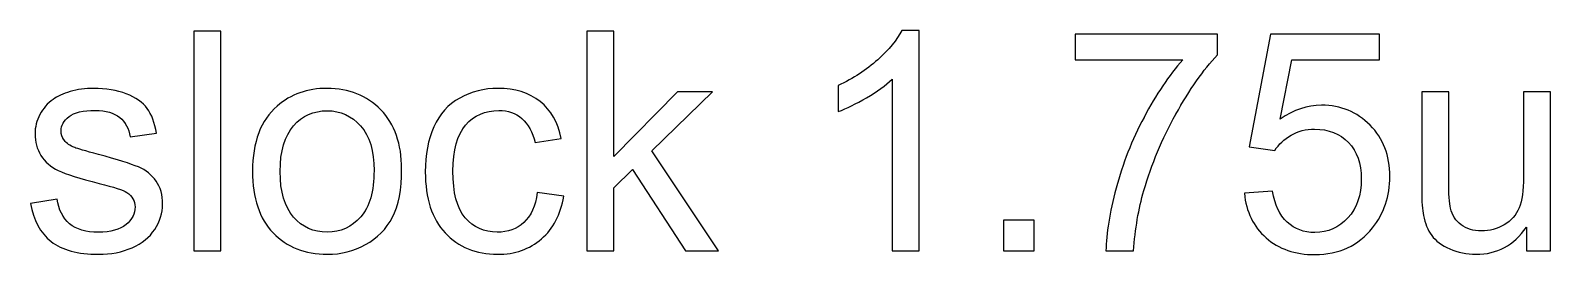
# Model space of a CAD drawing. Header units: millimetres. Extents: x -489 to 489, y -241 to 468.
# Drawn here: x -7.6 to 55.3, y 235.9 to 245.2 of the extents above; entities that cross this region are included whole.
import ezdxf

# ---------------------------------------------------------------- set-up
doc = ezdxf.new("R2010")
doc.units = ezdxf.units.MM
doc.header["$MEASUREMENT"] = 0
doc.layers.add('Layer 1', color=7, linetype='Continuous')

msp = doc.modelspace()

# ---------------------------------------------------------------- linework, layer by layer
at = {"layer": 'Layer 1', "color": 250}
for points, knots in [([(-0.8443, 236.0677), (-0.8443, 236.0677), (-0.8443, 245.1609), (-0.8443, 245.1609), (-0.8443, 245.1609), (-0.8443, 245.1609), (0.2733, 245.1609), (0.2733, 245.1609), (0.2733, 245.1609), (0.2733, 245.1609), (0.2733, 236.0677), (0.2733, 236.0677), (0.2733, 236.0677), (0.2733, 236.0677), (-0.8443, 236.0677), (-0.8443, 236.0677)], [0, 0, 0, 0, 0.2, 0.2, 0.2, 0.2, 0.4, 0.4, 0.4, 0.4, 0.6, 0.6, 0.6, 0.6, 1, 1, 1, 1]), ([(15.4201, 236.0677), (15.4201, 236.0677), (15.4201, 245.1609), (15.4201, 245.1609), (15.4201, 245.1609), (15.4201, 245.1609), (16.5377, 245.1609), (16.5377, 245.1609), (16.5377, 245.1609), (16.5377, 245.1609), (16.5377, 239.9814), (16.5377, 239.9814), (16.5377, 239.9814), (16.5377, 239.9814), (19.1793, 242.659), (19.1793, 242.659), (19.1793, 242.659), (19.1793, 242.659), (20.6229, 242.659), (20.6229, 242.659), (20.6229, 242.659), (20.6229, 242.659), (18.1083, 240.21), (18.1083, 240.21), (18.1083, 240.21), (18.1083, 240.21), (20.8769, 236.0677), (20.8769, 236.0677), (20.8769, 236.0677), (20.8769, 236.0677), (19.5011, 236.0677), (19.5011, 236.0677), (19.5011, 236.0677), (19.5011, 236.0677), (17.3124, 239.4353), (17.3124, 239.4353), (17.3124, 239.4353), (17.3124, 239.4353), (16.5377, 238.6818), (16.5377, 238.6818), (16.5377, 238.6818), (16.5377, 238.6818), (16.5377, 236.0677), (16.5377, 236.0677), (16.5377, 236.0677), (16.5377, 236.0677), (15.4201, 236.0677), (15.4201, 236.0677)], [0, 0, 0, 0, 0.0769231, 0.0769231, 0.0769231, 0.0769231, 0.1538462, 0.1538462, 0.1538462, 0.1538462, 0.2307692, 0.2307692, 0.2307692, 0.2307692, 0.3076923, 0.3076923, 0.3076923, 0.3076923, 0.3846154, 0.3846154, 0.3846154, 0.3846154, 0.4615385, 0.4615385, 0.4615385, 0.4615385, 0.5384615, 0.5384615, 0.5384615, 0.5384615, 0.6153846, 0.6153846, 0.6153846, 0.6153846, 0.6923077, 0.6923077, 0.6923077, 0.6923077, 0.7692308, 0.7692308, 0.7692308, 0.7692308, 0.8461538, 0.8461538, 0.8461538, 0.8461538, 1, 1, 1, 1]), ([(29.1806, 236.0677), (29.1806, 236.0677), (28.063, 236.0677), (28.063, 236.0677), (28.063, 236.0677), (28.063, 236.0677), (28.063, 243.1839), (28.063, 243.1839), (28.063, 243.1839), (27.7942, 242.9257), (27.4407, 242.6696), (27.0047, 242.4135), (27.0047, 242.4135), (26.5686, 242.1574), (26.1749, 241.9647), (25.8278, 241.8377), (25.8278, 241.8377), (25.8278, 241.8377), (25.8278, 242.9172), (25.8278, 242.9172), (25.8278, 242.9172), (26.4522, 243.2093), (26.9983, 243.5649), (27.4661, 243.984), (27.4661, 243.984), (27.9339, 244.401), (28.2662, 244.8053), (28.4609, 245.199), (28.4609, 245.199), (28.4609, 245.199), (29.1806, 245.199), (29.1806, 245.199), (29.1806, 245.199), (29.1806, 245.199), (29.1806, 236.0677), (29.1806, 236.0677)], [0, 0, 0, 0, 0.1, 0.1, 0.1, 0.1, 0.2, 0.2, 0.2, 0.2, 0.3, 0.3, 0.3, 0.3, 0.4, 0.4, 0.4, 0.4, 0.5, 0.5, 0.5, 0.5, 0.6, 0.6, 0.6, 0.6, 0.7, 0.7, 0.7, 0.7, 0.8, 0.8, 0.8, 0.8, 1, 1, 1, 1]), ([(35.6449, 243.9798), (35.6449, 243.9798), (35.6449, 245.0466), (35.6449, 245.0466), (35.6449, 245.0466), (35.6449, 245.0466), (41.525, 245.0466), (41.525, 245.0466), (41.525, 245.0466), (41.525, 245.0466), (41.525, 244.183), (41.525, 244.183), (41.525, 244.183), (40.9472, 243.5671), (40.3714, 242.7479), (39.8042, 241.7256), (39.8042, 241.7256), (39.2348, 240.7032), (38.7966, 239.6512), (38.4855, 238.5696), (38.4855, 238.5696), (38.2632, 237.8097), (38.1193, 236.9736), (38.0579, 236.0677), (38.0579, 236.0677), (38.0579, 236.0677), (36.9149, 236.0677), (36.9149, 236.0677), (36.9149, 236.0677), (36.9276, 236.7831), (37.0673, 237.6489), (37.3361, 238.6627), (37.3361, 238.6627), (37.6049, 239.6787), (37.9881, 240.6566), (38.4897, 241.5986), (38.4897, 241.5986), (38.9914, 242.5405), (39.5248, 243.3342), (40.0899, 243.9798), (40.0899, 243.9798), (40.0899, 243.9798), (35.6449, 243.9798), (35.6449, 243.9798)], [0, 0, 0, 0, 0.0833333, 0.0833333, 0.0833333, 0.0833333, 0.1666667, 0.1666667, 0.1666667, 0.1666667, 0.25, 0.25, 0.25, 0.25, 0.3333333, 0.3333333, 0.3333333, 0.3333333, 0.4166667, 0.4166667, 0.4166667, 0.4166667, 0.5, 0.5, 0.5, 0.5, 0.5833333, 0.5833333, 0.5833333, 0.5833333, 0.6666667, 0.6666667, 0.6666667, 0.6666667, 0.75, 0.75, 0.75, 0.75, 0.8333333, 0.8333333, 0.8333333, 0.8333333, 1, 1, 1, 1]), ([(42.6447, 238.4553), (42.6447, 238.4553), (43.8131, 238.5442), (43.8131, 238.5442), (43.8131, 238.5442), (43.8999, 237.9748), (44.101, 237.5473), (44.4142, 237.2594), (44.4142, 237.2594), (44.7275, 236.9736), (45.1106, 236.8297), (45.5615, 236.8297), (45.5615, 236.8297), (46.1055, 236.8297), (46.5605, 237.0329), (46.931, 237.4372), (46.931, 237.4372), (47.2993, 237.8436), (47.4834, 238.3812), (47.4834, 239.0501), (47.4834, 239.0501), (47.4834, 239.6872), (47.3077, 240.1889), (46.9542, 240.5572), (46.9542, 240.5572), (46.6008, 240.9255), (46.133, 241.1096), (45.5509, 241.1096), (45.5509, 241.1096), (45.1889, 241.1096), (44.8651, 241.0271), (44.5772, 240.862), (44.5772, 240.862), (44.2915, 240.6969), (44.0671, 240.4831), (43.902, 240.2206), (43.902, 240.2206), (43.902, 240.2206), (42.8479, 240.373), (42.8479, 240.373), (42.8479, 240.373), (42.8479, 240.373), (43.7242, 245.0466), (43.7242, 245.0466), (43.7242, 245.0466), (43.7242, 245.0466), (48.2327, 245.0466), (48.2327, 245.0466), (48.2327, 245.0466), (48.2327, 245.0466), (48.2327, 243.9798), (48.2327, 243.9798), (48.2327, 243.9798), (48.2327, 243.9798), (44.6153, 243.9798), (44.6153, 243.9798), (44.6153, 243.9798), (44.6153, 243.9798), (44.1306, 241.5266), (44.1306, 241.5266), (44.1306, 241.5266), (44.6746, 241.9097), (45.2461, 242.1002), (45.843, 242.1002), (45.843, 242.1002), (46.6346, 242.1002), (47.3035, 241.825), (47.8475, 241.2747), (47.8475, 241.2747), (48.3915, 240.7244), (48.6645, 240.0174), (48.6645, 239.1538), (48.6645, 239.1538), (48.6645, 238.3304), (48.4253, 237.6192), (47.947, 237.0202), (47.947, 237.0202), (47.3649, 236.2836), (46.569, 235.9153), (45.5615, 235.9153), (45.5615, 235.9153), (44.736, 235.9153), (44.0629, 236.1481), (43.5401, 236.6117), (43.5401, 236.6117), (43.0172, 237.0752), (42.7188, 237.6891), (42.6447, 238.4553)], [0, 0, 0, 0, 0.0434783, 0.0434783, 0.0434783, 0.0434783, 0.0869565, 0.0869565, 0.0869565, 0.0869565, 0.1304348, 0.1304348, 0.1304348, 0.1304348, 0.173913, 0.173913, 0.173913, 0.173913, 0.2173913, 0.2173913, 0.2173913, 0.2173913, 0.2608696, 0.2608696, 0.2608696, 0.2608696, 0.3043478, 0.3043478, 0.3043478, 0.3043478, 0.3478261, 0.3478261, 0.3478261, 0.3478261, 0.3913043, 0.3913043, 0.3913043, 0.3913043, 0.4347826, 0.4347826, 0.4347826, 0.4347826, 0.4782609, 0.4782609, 0.4782609, 0.4782609, 0.5217391, 0.5217391, 0.5217391, 0.5217391, 0.5652174, 0.5652174, 0.5652174, 0.5652174, 0.6086957, 0.6086957, 0.6086957, 0.6086957, 0.6521739, 0.6521739, 0.6521739, 0.6521739, 0.6956522, 0.6956522, 0.6956522, 0.6956522, 0.7391304, 0.7391304, 0.7391304, 0.7391304, 0.7826087, 0.7826087, 0.7826087, 0.7826087, 0.826087, 0.826087, 0.826087, 0.826087, 0.8695652, 0.8695652, 0.8695652, 0.8695652, 0.9130435, 0.9130435, 0.9130435, 0.9130435, 1, 1, 1, 1]), ([(-7.6134, 238.0362), (-7.6134, 238.0362), (-6.5085, 238.214), (-6.5085, 238.214), (-6.5085, 238.214), (-6.4471, 237.7716), (-6.2735, 237.433), (-5.9899, 237.1959), (-5.9899, 237.1959), (-5.7063, 236.9609), (-5.3083, 236.8424), (-4.8003, 236.8424), (-4.8003, 236.8424), (-4.286, 236.8424), (-3.905, 236.9461), (-3.6552, 237.1557), (-3.6552, 237.1557), (-3.4076, 237.3631), (-3.2827, 237.6086), (-3.2827, 237.8902), (-3.2827, 237.8902), (-3.2827, 238.142), (-3.3949, 238.341), (-3.6171, 238.4849), (-3.6171, 238.4849), (-3.7738, 238.5844), (-4.1548, 238.7093), (-4.7601, 238.8638), (-4.7601, 238.8638), (-5.5772, 239.0691), (-6.1423, 239.2469), (-6.4598, 239.3972), (-6.4598, 239.3972), (-6.7752, 239.5496), (-7.0144, 239.7571), (-7.1774, 240.0238), (-7.1774, 240.0238), (-7.3403, 240.2883), (-7.4229, 240.5826), (-7.4229, 240.9043), (-7.4229, 240.9043), (-7.4229, 241.1985), (-7.3552, 241.4694), (-7.2218, 241.7192), (-7.2218, 241.7192), (-7.0863, 241.969), (-6.9043, 242.1764), (-6.6736, 242.3415), (-6.6736, 242.3415), (-6.5, 242.4685), (-6.263, 242.5765), (-5.9645, 242.6654), (-5.9645, 242.6654), (-5.6639, 242.7543), (-5.3443, 242.7987), (-5.0014, 242.7987), (-5.0014, 242.7987), (-4.485, 242.7987), (-4.032, 242.7246), (-3.6425, 242.5743), (-3.6425, 242.5743), (-3.2509, 242.4262), (-2.9631, 242.223), (-2.7768, 241.969), (-2.7768, 241.969), (-2.5927, 241.7129), (-2.4635, 241.3721), (-2.3937, 240.9445), (-2.3937, 240.9445), (-2.3937, 240.9445), (-3.4859, 240.7921), (-3.4859, 240.7921), (-3.4859, 240.7921), (-3.5346, 241.135), (-3.6785, 241.4038), (-3.9156, 241.5964), (-3.9156, 241.5964), (-4.1526, 241.7891), (-4.4871, 241.8843), (-4.921, 241.8843), (-4.921, 241.8843), (-5.4311, 241.8843), (-5.7973, 241.7996), (-6.0153, 241.6303), (-6.0153, 241.6303), (-6.2333, 241.461), (-6.3434, 241.262), (-6.3434, 241.0355), (-6.3434, 241.0355), (-6.3434, 240.8916), (-6.2989, 240.7604), (-6.2079, 240.6439), (-6.2079, 240.6439), (-6.1169, 240.5254), (-5.9751, 240.4259), (-5.7804, 240.3476), (-5.7804, 240.3476), (-5.6682, 240.3053), (-5.3422, 240.21), (-4.7961, 240.0619), (-4.7961, 240.0619), (-4.0087, 239.8523), (-3.4584, 239.6787), (-3.1451, 239.5454), (-3.1451, 239.5454), (-2.8318, 239.412), (-2.5863, 239.2152), (-2.4085, 238.9612), (-2.4085, 238.9612), (-2.2286, 238.7051), (-2.1397, 238.3876), (-2.1397, 238.0066), (-2.1397, 238.0066), (-2.1397, 237.6362), (-2.2476, 237.2869), (-2.4657, 236.9588), (-2.4657, 236.9588), (-2.6837, 236.6307), (-2.9969, 236.3767), (-3.4055, 236.1968), (-3.4055, 236.1968), (-3.8161, 236.0169), (-4.2796, 235.928), (-4.7961, 235.928), (-4.7961, 235.928), (-5.6512, 235.928), (-6.3053, 236.1058), (-6.754, 236.4593), (-6.754, 236.4593), (-7.2028, 236.8149), (-7.4885, 237.3398), (-7.6134, 238.0362)], [0, 0, 0, 0, 0.0294118, 0.0294118, 0.0294118, 0.0294118, 0.0588235, 0.0588235, 0.0588235, 0.0588235, 0.0882353, 0.0882353, 0.0882353, 0.0882353, 0.1176471, 0.1176471, 0.1176471, 0.1176471, 0.1470588, 0.1470588, 0.1470588, 0.1470588, 0.1764706, 0.1764706, 0.1764706, 0.1764706, 0.2058824, 0.2058824, 0.2058824, 0.2058824, 0.2352941, 0.2352941, 0.2352941, 0.2352941, 0.2647059, 0.2647059, 0.2647059, 0.2647059, 0.2941176, 0.2941176, 0.2941176, 0.2941176, 0.3235294, 0.3235294, 0.3235294, 0.3235294, 0.3529412, 0.3529412, 0.3529412, 0.3529412, 0.3823529, 0.3823529, 0.3823529, 0.3823529, 0.4117647, 0.4117647, 0.4117647, 0.4117647, 0.4411765, 0.4411765, 0.4411765, 0.4411765, 0.4705882, 0.4705882, 0.4705882, 0.4705882, 0.5, 0.5, 0.5, 0.5, 0.5294118, 0.5294118, 0.5294118, 0.5294118, 0.5588235, 0.5588235, 0.5588235, 0.5588235, 0.5882353, 0.5882353, 0.5882353, 0.5882353, 0.6176471, 0.6176471, 0.6176471, 0.6176471, 0.6470588, 0.6470588, 0.6470588, 0.6470588, 0.6764706, 0.6764706, 0.6764706, 0.6764706, 0.7058824, 0.7058824, 0.7058824, 0.7058824, 0.7352941, 0.7352941, 0.7352941, 0.7352941, 0.7647059, 0.7647059, 0.7647059, 0.7647059, 0.7941176, 0.7941176, 0.7941176, 0.7941176, 0.8235294, 0.8235294, 0.8235294, 0.8235294, 0.8529412, 0.8529412, 0.8529412, 0.8529412, 0.8823529, 0.8823529, 0.8823529, 0.8823529, 0.9117647, 0.9117647, 0.9117647, 0.9117647, 0.9411765, 0.9411765, 0.9411765, 0.9411765, 1, 1, 1, 1]), ([(1.5835, 239.3634), (1.5835, 240.5804), (1.9222, 241.4821), (2.6016, 242.0685), (2.6016, 242.0685), (3.1668, 242.5553), (3.8589, 242.7987), (4.6738, 242.7987), (4.6738, 242.7987), (5.5777, 242.7987), (6.3185, 242.5024), (6.8942, 241.9097), (6.8942, 241.9097), (7.4678, 241.3192), (7.7557, 240.5), (7.7557, 239.4565), (7.7557, 239.4565), (7.7557, 238.6098), (7.6287, 237.9452), (7.3747, 237.4605), (7.3747, 237.4605), (7.1207, 236.9758), (6.7503, 236.599), (6.2635, 236.3302), (6.2635, 236.3302), (5.7787, 236.0613), (5.2475, 235.928), (4.6738, 235.928), (4.6738, 235.928), (3.751, 235.928), (3.0059, 236.2222), (2.4365, 236.8128), (2.4365, 236.8128), (1.8671, 237.4033), (1.5835, 238.2542), (1.5835, 239.3634)], [0, 0, 0, 0, 0.1, 0.1, 0.1, 0.1, 0.2, 0.2, 0.2, 0.2, 0.3, 0.3, 0.3, 0.3, 0.4, 0.4, 0.4, 0.4, 0.5, 0.5, 0.5, 0.5, 0.6, 0.6, 0.6, 0.6, 0.7, 0.7, 0.7, 0.7, 0.8, 0.8, 0.8, 0.8, 1, 1, 1, 1]), ([(13.3712, 238.4807), (13.3712, 238.4807), (14.4634, 238.3283), (14.4634, 238.3283), (14.4634, 238.3283), (14.3428, 237.5769), (14.038, 236.9906), (13.5448, 236.5651), (13.5448, 236.5651), (13.0516, 236.1397), (12.4441, 235.928), (11.7266, 235.928), (11.7266, 235.928), (10.827, 235.928), (10.1031, 236.2222), (9.557, 236.8107), (9.557, 236.8107), (9.0088, 237.3991), (8.7357, 238.2415), (8.7357, 239.338), (8.7357, 239.338), (8.7357, 240.0492), (8.8542, 240.6693), (9.0892, 241.2027), (9.0892, 241.2027), (9.3241, 241.734), (9.6819, 242.1341), (10.1645, 242.3987), (10.1645, 242.3987), (10.6449, 242.6654), (11.1678, 242.7987), (11.735, 242.7987), (11.735, 242.7987), (12.4483, 242.7987), (13.0347, 242.6188), (13.4876, 242.2568), (13.4876, 242.2568), (13.9427, 241.8949), (14.2348, 241.3805), (14.3618, 240.7159), (14.3618, 240.7159), (14.3618, 240.7159), (13.2823, 240.5508), (13.2823, 240.5508), (13.2823, 240.5508), (13.1786, 240.9932), (12.9966, 241.3255), (12.732, 241.5499), (12.732, 241.5499), (12.4695, 241.7721), (12.152, 241.8843), (11.7795, 241.8843), (11.7795, 241.8843), (11.2164, 241.8843), (10.7592, 241.6832), (10.4058, 241.2811), (10.4058, 241.2811), (10.0544, 240.8768), (9.8787, 240.2418), (9.8787, 239.3697), (9.8787, 239.3697), (9.8787, 238.4849), (10.048, 237.8436), (10.3867, 237.4435), (10.3867, 237.4435), (10.7275, 237.0435), (11.1699, 236.8424), (11.7139, 236.8424), (11.7139, 236.8424), (12.1541, 236.8424), (12.5203, 236.9758), (12.8124, 237.2446), (12.8124, 237.2446), (13.1066, 237.5113), (13.2929, 237.924), (13.3712, 238.4807)], [0, 0, 0, 0, 0.05, 0.05, 0.05, 0.05, 0.1, 0.1, 0.1, 0.1, 0.15, 0.15, 0.15, 0.15, 0.2, 0.2, 0.2, 0.2, 0.25, 0.25, 0.25, 0.25, 0.3, 0.3, 0.3, 0.3, 0.35, 0.35, 0.35, 0.35, 0.4, 0.4, 0.4, 0.4, 0.45, 0.45, 0.45, 0.45, 0.5, 0.5, 0.5, 0.5, 0.55, 0.55, 0.55, 0.55, 0.6, 0.6, 0.6, 0.6, 0.65, 0.65, 0.65, 0.65, 0.7, 0.7, 0.7, 0.7, 0.75, 0.75, 0.75, 0.75, 0.8, 0.8, 0.8, 0.8, 0.85, 0.85, 0.85, 0.85, 0.9, 0.9, 0.9, 0.9, 1, 1, 1, 1]), ([(54.3181, 236.0677), (54.3181, 236.0677), (54.3181, 237.0477), (54.3181, 237.0477), (54.3181, 237.0477), (53.8059, 236.3005), (53.1116, 235.928), (52.2332, 235.928), (52.2332, 235.928), (51.8458, 235.928), (51.4839, 236.0021), (51.1473, 236.1503), (51.1473, 236.1503), (50.8108, 236.3005), (50.561, 236.4868), (50.398, 236.7112), (50.398, 236.7112), (50.2351, 236.9377), (50.1208, 237.2128), (50.0551, 237.5388), (50.0551, 237.5388), (50.0107, 237.7589), (49.9874, 238.1061), (49.9874, 238.5802), (49.9874, 238.5802), (49.9874, 238.5802), (49.9874, 242.659), (49.9874, 242.659), (49.9874, 242.659), (49.9874, 242.659), (51.105, 242.659), (51.105, 242.659), (51.105, 242.659), (51.105, 242.659), (51.105, 239.012), (51.105, 239.012), (51.105, 239.012), (51.105, 238.4299), (51.1283, 238.0362), (51.1727, 237.8351), (51.1727, 237.8351), (51.2426, 237.5409), (51.3908, 237.3123), (51.6194, 237.1451), (51.6194, 237.1451), (51.8458, 236.9779), (52.1252, 236.8932), (52.4597, 236.8932), (52.4597, 236.8932), (52.7941, 236.8932), (53.1074, 236.9779), (53.3995, 237.1493), (53.3995, 237.1493), (53.6916, 237.3208), (53.899, 237.5557), (54.0218, 237.8499), (54.0218, 237.8499), (54.1424, 238.1442), (54.2038, 238.5738), (54.2038, 239.1348), (54.2038, 239.1348), (54.2038, 239.1348), (54.2038, 242.659), (54.2038, 242.659), (54.2038, 242.659), (54.2038, 242.659), (55.3214, 242.659), (55.3214, 242.659), (55.3214, 242.659), (55.3214, 242.659), (55.3214, 236.0677), (55.3214, 236.0677), (55.3214, 236.0677), (55.3214, 236.0677), (54.3181, 236.0677), (54.3181, 236.0677)], [0, 0, 0, 0, 0.05, 0.05, 0.05, 0.05, 0.1, 0.1, 0.1, 0.1, 0.15, 0.15, 0.15, 0.15, 0.2, 0.2, 0.2, 0.2, 0.25, 0.25, 0.25, 0.25, 0.3, 0.3, 0.3, 0.3, 0.35, 0.35, 0.35, 0.35, 0.4, 0.4, 0.4, 0.4, 0.45, 0.45, 0.45, 0.45, 0.5, 0.5, 0.5, 0.5, 0.55, 0.55, 0.55, 0.55, 0.6, 0.6, 0.6, 0.6, 0.65, 0.65, 0.65, 0.65, 0.7, 0.7, 0.7, 0.7, 0.75, 0.75, 0.75, 0.75, 0.8, 0.8, 0.8, 0.8, 0.85, 0.85, 0.85, 0.85, 0.9, 0.9, 0.9, 0.9, 1, 1, 1, 1]), ([(2.7265, 239.3612), (2.7265, 238.5188), (2.9107, 237.888), (3.279, 237.4711), (3.279, 237.4711), (3.6494, 237.052), (4.1129, 236.8424), (4.6738, 236.8424), (4.6738, 236.8424), (5.2284, 236.8424), (5.6898, 237.052), (6.0603, 237.4732), (6.0603, 237.4732), (6.4286, 237.8944), (6.6127, 238.5357), (6.6127, 239.3972), (6.6127, 239.3972), (6.6127, 240.21), (6.4264, 240.826), (6.056, 241.243), (6.056, 241.243), (5.6856, 241.6621), (5.2242, 241.8716), (4.6738, 241.8716), (4.6738, 241.8716), (4.1129, 241.8716), (3.6494, 241.6642), (3.279, 241.2472), (3.279, 241.2472), (2.9107, 240.8302), (2.7265, 240.2016), (2.7265, 239.3612)], [0, 0, 0, 0, 0.1111111, 0.1111111, 0.1111111, 0.1111111, 0.2222222, 0.2222222, 0.2222222, 0.2222222, 0.3333333, 0.3333333, 0.3333333, 0.3333333, 0.4444444, 0.4444444, 0.4444444, 0.4444444, 0.5555556, 0.5555556, 0.5555556, 0.5555556, 0.6666667, 0.6666667, 0.6666667, 0.6666667, 0.7777778, 0.7777778, 0.7777778, 0.7777778, 1, 1, 1, 1]), ([(32.6752, 236.0677), (32.6752, 236.0677), (32.6752, 237.3377), (32.6752, 237.3377), (32.6752, 237.3377), (32.6752, 237.3377), (33.9452, 237.3377), (33.9452, 237.3377), (33.9452, 237.3377), (33.9452, 237.3377), (33.9452, 236.0677), (33.9452, 236.0677), (33.9452, 236.0677), (33.9452, 236.0677), (32.6752, 236.0677), (32.6752, 236.0677)], [0, 0, 0, 0, 0.2, 0.2, 0.2, 0.2, 0.4, 0.4, 0.4, 0.4, 0.6, 0.6, 0.6, 0.6, 1, 1, 1, 1])]:
    msp.add_open_spline(points, degree=3, knots=knots, dxfattribs=at)
at = {"layer": 'Layer 1', "color": 250, "lineweight": 9}
for points, knots in [([(-0.8443, 236.0677), (-0.8443, 236.0677), (-0.8443, 245.1609), (-0.8443, 245.1609), (-0.8443, 245.1609), (-0.8443, 245.1609), (0.2733, 245.1609), (0.2733, 245.1609), (0.2733, 245.1609), (0.2733, 245.1609), (0.2733, 236.0677), (0.2733, 236.0677), (0.2733, 236.0677), (0.2733, 236.0677), (-0.8443, 236.0677), (-0.8443, 236.0677)], [0, 0, 0, 0, 0.2, 0.2, 0.2, 0.2, 0.4, 0.4, 0.4, 0.4, 0.6, 0.6, 0.6, 0.6, 1, 1, 1, 1]), ([(15.4201, 236.0677), (15.4201, 236.0677), (15.4201, 245.1609), (15.4201, 245.1609), (15.4201, 245.1609), (15.4201, 245.1609), (16.5377, 245.1609), (16.5377, 245.1609), (16.5377, 245.1609), (16.5377, 245.1609), (16.5377, 239.9814), (16.5377, 239.9814), (16.5377, 239.9814), (16.5377, 239.9814), (19.1793, 242.659), (19.1793, 242.659), (19.1793, 242.659), (19.1793, 242.659), (20.6229, 242.659), (20.6229, 242.659), (20.6229, 242.659), (20.6229, 242.659), (18.1083, 240.21), (18.1083, 240.21), (18.1083, 240.21), (18.1083, 240.21), (20.8769, 236.0677), (20.8769, 236.0677), (20.8769, 236.0677), (20.8769, 236.0677), (19.5011, 236.0677), (19.5011, 236.0677), (19.5011, 236.0677), (19.5011, 236.0677), (17.3124, 239.4353), (17.3124, 239.4353), (17.3124, 239.4353), (17.3124, 239.4353), (16.5377, 238.6818), (16.5377, 238.6818), (16.5377, 238.6818), (16.5377, 238.6818), (16.5377, 236.0677), (16.5377, 236.0677), (16.5377, 236.0677), (16.5377, 236.0677), (15.4201, 236.0677), (15.4201, 236.0677)], [0, 0, 0, 0, 0.0769231, 0.0769231, 0.0769231, 0.0769231, 0.1538462, 0.1538462, 0.1538462, 0.1538462, 0.2307692, 0.2307692, 0.2307692, 0.2307692, 0.3076923, 0.3076923, 0.3076923, 0.3076923, 0.3846154, 0.3846154, 0.3846154, 0.3846154, 0.4615385, 0.4615385, 0.4615385, 0.4615385, 0.5384615, 0.5384615, 0.5384615, 0.5384615, 0.6153846, 0.6153846, 0.6153846, 0.6153846, 0.6923077, 0.6923077, 0.6923077, 0.6923077, 0.7692308, 0.7692308, 0.7692308, 0.7692308, 0.8461538, 0.8461538, 0.8461538, 0.8461538, 1, 1, 1, 1]), ([(29.1806, 236.0677), (29.1806, 236.0677), (28.063, 236.0677), (28.063, 236.0677), (28.063, 236.0677), (28.063, 236.0677), (28.063, 243.1839), (28.063, 243.1839), (28.063, 243.1839), (27.7942, 242.9257), (27.4407, 242.6696), (27.0047, 242.4135), (27.0047, 242.4135), (26.5686, 242.1574), (26.1749, 241.9647), (25.8278, 241.8377), (25.8278, 241.8377), (25.8278, 241.8377), (25.8278, 242.9172), (25.8278, 242.9172), (25.8278, 242.9172), (26.4522, 243.2093), (26.9983, 243.5649), (27.4661, 243.984), (27.4661, 243.984), (27.9339, 244.401), (28.2662, 244.8053), (28.4609, 245.199), (28.4609, 245.199), (28.4609, 245.199), (29.1806, 245.199), (29.1806, 245.199), (29.1806, 245.199), (29.1806, 245.199), (29.1806, 236.0677), (29.1806, 236.0677)], [0, 0, 0, 0, 0.1, 0.1, 0.1, 0.1, 0.2, 0.2, 0.2, 0.2, 0.3, 0.3, 0.3, 0.3, 0.4, 0.4, 0.4, 0.4, 0.5, 0.5, 0.5, 0.5, 0.6, 0.6, 0.6, 0.6, 0.7, 0.7, 0.7, 0.7, 0.8, 0.8, 0.8, 0.8, 1, 1, 1, 1]), ([(35.6449, 243.9798), (35.6449, 243.9798), (35.6449, 245.0466), (35.6449, 245.0466), (35.6449, 245.0466), (35.6449, 245.0466), (41.525, 245.0466), (41.525, 245.0466), (41.525, 245.0466), (41.525, 245.0466), (41.525, 244.183), (41.525, 244.183), (41.525, 244.183), (40.9472, 243.5671), (40.3714, 242.7479), (39.8042, 241.7256), (39.8042, 241.7256), (39.2348, 240.7032), (38.7966, 239.6512), (38.4855, 238.5696), (38.4855, 238.5696), (38.2632, 237.8097), (38.1193, 236.9736), (38.0579, 236.0677), (38.0579, 236.0677), (38.0579, 236.0677), (36.9149, 236.0677), (36.9149, 236.0677), (36.9149, 236.0677), (36.9276, 236.7831), (37.0673, 237.6489), (37.3361, 238.6627), (37.3361, 238.6627), (37.6049, 239.6787), (37.9881, 240.6566), (38.4897, 241.5986), (38.4897, 241.5986), (38.9914, 242.5405), (39.5248, 243.3342), (40.0899, 243.9798), (40.0899, 243.9798), (40.0899, 243.9798), (35.6449, 243.9798), (35.6449, 243.9798)], [0, 0, 0, 0, 0.0833333, 0.0833333, 0.0833333, 0.0833333, 0.1666667, 0.1666667, 0.1666667, 0.1666667, 0.25, 0.25, 0.25, 0.25, 0.3333333, 0.3333333, 0.3333333, 0.3333333, 0.4166667, 0.4166667, 0.4166667, 0.4166667, 0.5, 0.5, 0.5, 0.5, 0.5833333, 0.5833333, 0.5833333, 0.5833333, 0.6666667, 0.6666667, 0.6666667, 0.6666667, 0.75, 0.75, 0.75, 0.75, 0.8333333, 0.8333333, 0.8333333, 0.8333333, 1, 1, 1, 1]), ([(42.6447, 238.4553), (42.6447, 238.4553), (43.8131, 238.5442), (43.8131, 238.5442), (43.8131, 238.5442), (43.8999, 237.9748), (44.101, 237.5473), (44.4142, 237.2594), (44.4142, 237.2594), (44.7275, 236.9736), (45.1106, 236.8297), (45.5615, 236.8297), (45.5615, 236.8297), (46.1055, 236.8297), (46.5605, 237.0329), (46.931, 237.4372), (46.931, 237.4372), (47.2993, 237.8436), (47.4834, 238.3812), (47.4834, 239.0501), (47.4834, 239.0501), (47.4834, 239.6872), (47.3077, 240.1889), (46.9542, 240.5572), (46.9542, 240.5572), (46.6008, 240.9255), (46.133, 241.1096), (45.5509, 241.1096), (45.5509, 241.1096), (45.1889, 241.1096), (44.8651, 241.0271), (44.5772, 240.862), (44.5772, 240.862), (44.2915, 240.6969), (44.0671, 240.4831), (43.902, 240.2206), (43.902, 240.2206), (43.902, 240.2206), (42.8479, 240.373), (42.8479, 240.373), (42.8479, 240.373), (42.8479, 240.373), (43.7242, 245.0466), (43.7242, 245.0466), (43.7242, 245.0466), (43.7242, 245.0466), (48.2327, 245.0466), (48.2327, 245.0466), (48.2327, 245.0466), (48.2327, 245.0466), (48.2327, 243.9798), (48.2327, 243.9798), (48.2327, 243.9798), (48.2327, 243.9798), (44.6153, 243.9798), (44.6153, 243.9798), (44.6153, 243.9798), (44.6153, 243.9798), (44.1306, 241.5266), (44.1306, 241.5266), (44.1306, 241.5266), (44.6746, 241.9097), (45.2461, 242.1002), (45.843, 242.1002), (45.843, 242.1002), (46.6346, 242.1002), (47.3035, 241.825), (47.8475, 241.2747), (47.8475, 241.2747), (48.3915, 240.7244), (48.6645, 240.0174), (48.6645, 239.1538), (48.6645, 239.1538), (48.6645, 238.3304), (48.4253, 237.6192), (47.947, 237.0202), (47.947, 237.0202), (47.3649, 236.2836), (46.569, 235.9153), (45.5615, 235.9153), (45.5615, 235.9153), (44.736, 235.9153), (44.0629, 236.1481), (43.5401, 236.6117), (43.5401, 236.6117), (43.0172, 237.0752), (42.7188, 237.6891), (42.6447, 238.4553)], [0, 0, 0, 0, 0.0434783, 0.0434783, 0.0434783, 0.0434783, 0.0869565, 0.0869565, 0.0869565, 0.0869565, 0.1304348, 0.1304348, 0.1304348, 0.1304348, 0.173913, 0.173913, 0.173913, 0.173913, 0.2173913, 0.2173913, 0.2173913, 0.2173913, 0.2608696, 0.2608696, 0.2608696, 0.2608696, 0.3043478, 0.3043478, 0.3043478, 0.3043478, 0.3478261, 0.3478261, 0.3478261, 0.3478261, 0.3913043, 0.3913043, 0.3913043, 0.3913043, 0.4347826, 0.4347826, 0.4347826, 0.4347826, 0.4782609, 0.4782609, 0.4782609, 0.4782609, 0.5217391, 0.5217391, 0.5217391, 0.5217391, 0.5652174, 0.5652174, 0.5652174, 0.5652174, 0.6086957, 0.6086957, 0.6086957, 0.6086957, 0.6521739, 0.6521739, 0.6521739, 0.6521739, 0.6956522, 0.6956522, 0.6956522, 0.6956522, 0.7391304, 0.7391304, 0.7391304, 0.7391304, 0.7826087, 0.7826087, 0.7826087, 0.7826087, 0.826087, 0.826087, 0.826087, 0.826087, 0.8695652, 0.8695652, 0.8695652, 0.8695652, 0.9130435, 0.9130435, 0.9130435, 0.9130435, 1, 1, 1, 1]), ([(-7.6134, 238.0362), (-7.6134, 238.0362), (-6.5085, 238.214), (-6.5085, 238.214), (-6.5085, 238.214), (-6.4471, 237.7716), (-6.2735, 237.433), (-5.9899, 237.1959), (-5.9899, 237.1959), (-5.7063, 236.9609), (-5.3083, 236.8424), (-4.8003, 236.8424), (-4.8003, 236.8424), (-4.286, 236.8424), (-3.905, 236.9461), (-3.6552, 237.1557), (-3.6552, 237.1557), (-3.4076, 237.3631), (-3.2827, 237.6086), (-3.2827, 237.8902), (-3.2827, 237.8902), (-3.2827, 238.142), (-3.3949, 238.341), (-3.6171, 238.4849), (-3.6171, 238.4849), (-3.7738, 238.5844), (-4.1548, 238.7093), (-4.7601, 238.8638), (-4.7601, 238.8638), (-5.5772, 239.0691), (-6.1423, 239.2469), (-6.4598, 239.3972), (-6.4598, 239.3972), (-6.7752, 239.5496), (-7.0144, 239.7571), (-7.1774, 240.0238), (-7.1774, 240.0238), (-7.3403, 240.2883), (-7.4229, 240.5826), (-7.4229, 240.9043), (-7.4229, 240.9043), (-7.4229, 241.1985), (-7.3552, 241.4694), (-7.2218, 241.7192), (-7.2218, 241.7192), (-7.0863, 241.969), (-6.9043, 242.1764), (-6.6736, 242.3415), (-6.6736, 242.3415), (-6.5, 242.4685), (-6.263, 242.5765), (-5.9645, 242.6654), (-5.9645, 242.6654), (-5.6639, 242.7543), (-5.3443, 242.7987), (-5.0014, 242.7987), (-5.0014, 242.7987), (-4.485, 242.7987), (-4.032, 242.7246), (-3.6425, 242.5743), (-3.6425, 242.5743), (-3.2509, 242.4262), (-2.9631, 242.223), (-2.7768, 241.969), (-2.7768, 241.969), (-2.5927, 241.7129), (-2.4635, 241.3721), (-2.3937, 240.9445), (-2.3937, 240.9445), (-2.3937, 240.9445), (-3.4859, 240.7921), (-3.4859, 240.7921), (-3.4859, 240.7921), (-3.5346, 241.135), (-3.6785, 241.4038), (-3.9156, 241.5964), (-3.9156, 241.5964), (-4.1526, 241.7891), (-4.4871, 241.8843), (-4.921, 241.8843), (-4.921, 241.8843), (-5.4311, 241.8843), (-5.7973, 241.7996), (-6.0153, 241.6303), (-6.0153, 241.6303), (-6.2333, 241.461), (-6.3434, 241.262), (-6.3434, 241.0355), (-6.3434, 241.0355), (-6.3434, 240.8916), (-6.2989, 240.7604), (-6.2079, 240.6439), (-6.2079, 240.6439), (-6.1169, 240.5254), (-5.9751, 240.4259), (-5.7804, 240.3476), (-5.7804, 240.3476), (-5.6682, 240.3053), (-5.3422, 240.21), (-4.7961, 240.0619), (-4.7961, 240.0619), (-4.0087, 239.8523), (-3.4584, 239.6787), (-3.1451, 239.5454), (-3.1451, 239.5454), (-2.8318, 239.412), (-2.5863, 239.2152), (-2.4085, 238.9612), (-2.4085, 238.9612), (-2.2286, 238.7051), (-2.1397, 238.3876), (-2.1397, 238.0066), (-2.1397, 238.0066), (-2.1397, 237.6362), (-2.2476, 237.2869), (-2.4657, 236.9588), (-2.4657, 236.9588), (-2.6837, 236.6307), (-2.9969, 236.3767), (-3.4055, 236.1968), (-3.4055, 236.1968), (-3.8161, 236.0169), (-4.2796, 235.928), (-4.7961, 235.928), (-4.7961, 235.928), (-5.6512, 235.928), (-6.3053, 236.1058), (-6.754, 236.4593), (-6.754, 236.4593), (-7.2028, 236.8149), (-7.4885, 237.3398), (-7.6134, 238.0362)], [0, 0, 0, 0, 0.0294118, 0.0294118, 0.0294118, 0.0294118, 0.0588235, 0.0588235, 0.0588235, 0.0588235, 0.0882353, 0.0882353, 0.0882353, 0.0882353, 0.1176471, 0.1176471, 0.1176471, 0.1176471, 0.1470588, 0.1470588, 0.1470588, 0.1470588, 0.1764706, 0.1764706, 0.1764706, 0.1764706, 0.2058824, 0.2058824, 0.2058824, 0.2058824, 0.2352941, 0.2352941, 0.2352941, 0.2352941, 0.2647059, 0.2647059, 0.2647059, 0.2647059, 0.2941176, 0.2941176, 0.2941176, 0.2941176, 0.3235294, 0.3235294, 0.3235294, 0.3235294, 0.3529412, 0.3529412, 0.3529412, 0.3529412, 0.3823529, 0.3823529, 0.3823529, 0.3823529, 0.4117647, 0.4117647, 0.4117647, 0.4117647, 0.4411765, 0.4411765, 0.4411765, 0.4411765, 0.4705882, 0.4705882, 0.4705882, 0.4705882, 0.5, 0.5, 0.5, 0.5, 0.5294118, 0.5294118, 0.5294118, 0.5294118, 0.5588235, 0.5588235, 0.5588235, 0.5588235, 0.5882353, 0.5882353, 0.5882353, 0.5882353, 0.6176471, 0.6176471, 0.6176471, 0.6176471, 0.6470588, 0.6470588, 0.6470588, 0.6470588, 0.6764706, 0.6764706, 0.6764706, 0.6764706, 0.7058824, 0.7058824, 0.7058824, 0.7058824, 0.7352941, 0.7352941, 0.7352941, 0.7352941, 0.7647059, 0.7647059, 0.7647059, 0.7647059, 0.7941176, 0.7941176, 0.7941176, 0.7941176, 0.8235294, 0.8235294, 0.8235294, 0.8235294, 0.8529412, 0.8529412, 0.8529412, 0.8529412, 0.8823529, 0.8823529, 0.8823529, 0.8823529, 0.9117647, 0.9117647, 0.9117647, 0.9117647, 0.9411765, 0.9411765, 0.9411765, 0.9411765, 1, 1, 1, 1]), ([(1.5835, 239.3634), (1.5835, 240.5804), (1.9222, 241.4821), (2.6016, 242.0685), (2.6016, 242.0685), (3.1668, 242.5553), (3.8589, 242.7987), (4.6738, 242.7987), (4.6738, 242.7987), (5.5777, 242.7987), (6.3185, 242.5024), (6.8942, 241.9097), (6.8942, 241.9097), (7.4678, 241.3192), (7.7557, 240.5), (7.7557, 239.4565), (7.7557, 239.4565), (7.7557, 238.6098), (7.6287, 237.9452), (7.3747, 237.4605), (7.3747, 237.4605), (7.1207, 236.9758), (6.7503, 236.599), (6.2635, 236.3302), (6.2635, 236.3302), (5.7787, 236.0613), (5.2475, 235.928), (4.6738, 235.928), (4.6738, 235.928), (3.751, 235.928), (3.0059, 236.2222), (2.4365, 236.8128), (2.4365, 236.8128), (1.8671, 237.4033), (1.5835, 238.2542), (1.5835, 239.3634)], [0, 0, 0, 0, 0.1, 0.1, 0.1, 0.1, 0.2, 0.2, 0.2, 0.2, 0.3, 0.3, 0.3, 0.3, 0.4, 0.4, 0.4, 0.4, 0.5, 0.5, 0.5, 0.5, 0.6, 0.6, 0.6, 0.6, 0.7, 0.7, 0.7, 0.7, 0.8, 0.8, 0.8, 0.8, 1, 1, 1, 1]), ([(13.3712, 238.4807), (13.3712, 238.4807), (14.4634, 238.3283), (14.4634, 238.3283), (14.4634, 238.3283), (14.3428, 237.5769), (14.038, 236.9906), (13.5448, 236.5651), (13.5448, 236.5651), (13.0516, 236.1397), (12.4441, 235.928), (11.7266, 235.928), (11.7266, 235.928), (10.827, 235.928), (10.1031, 236.2222), (9.557, 236.8107), (9.557, 236.8107), (9.0088, 237.3991), (8.7357, 238.2415), (8.7357, 239.338), (8.7357, 239.338), (8.7357, 240.0492), (8.8542, 240.6693), (9.0892, 241.2027), (9.0892, 241.2027), (9.3241, 241.734), (9.6819, 242.1341), (10.1645, 242.3987), (10.1645, 242.3987), (10.6449, 242.6654), (11.1678, 242.7987), (11.735, 242.7987), (11.735, 242.7987), (12.4483, 242.7987), (13.0347, 242.6188), (13.4876, 242.2568), (13.4876, 242.2568), (13.9427, 241.8949), (14.2348, 241.3805), (14.3618, 240.7159), (14.3618, 240.7159), (14.3618, 240.7159), (13.2823, 240.5508), (13.2823, 240.5508), (13.2823, 240.5508), (13.1786, 240.9932), (12.9966, 241.3255), (12.732, 241.5499), (12.732, 241.5499), (12.4695, 241.7721), (12.152, 241.8843), (11.7795, 241.8843), (11.7795, 241.8843), (11.2164, 241.8843), (10.7592, 241.6832), (10.4058, 241.2811), (10.4058, 241.2811), (10.0544, 240.8768), (9.8787, 240.2418), (9.8787, 239.3697), (9.8787, 239.3697), (9.8787, 238.4849), (10.048, 237.8436), (10.3867, 237.4435), (10.3867, 237.4435), (10.7275, 237.0435), (11.1699, 236.8424), (11.7139, 236.8424), (11.7139, 236.8424), (12.1541, 236.8424), (12.5203, 236.9758), (12.8124, 237.2446), (12.8124, 237.2446), (13.1066, 237.5113), (13.2929, 237.924), (13.3712, 238.4807)], [0, 0, 0, 0, 0.05, 0.05, 0.05, 0.05, 0.1, 0.1, 0.1, 0.1, 0.15, 0.15, 0.15, 0.15, 0.2, 0.2, 0.2, 0.2, 0.25, 0.25, 0.25, 0.25, 0.3, 0.3, 0.3, 0.3, 0.35, 0.35, 0.35, 0.35, 0.4, 0.4, 0.4, 0.4, 0.45, 0.45, 0.45, 0.45, 0.5, 0.5, 0.5, 0.5, 0.55, 0.55, 0.55, 0.55, 0.6, 0.6, 0.6, 0.6, 0.65, 0.65, 0.65, 0.65, 0.7, 0.7, 0.7, 0.7, 0.75, 0.75, 0.75, 0.75, 0.8, 0.8, 0.8, 0.8, 0.85, 0.85, 0.85, 0.85, 0.9, 0.9, 0.9, 0.9, 1, 1, 1, 1]), ([(54.3181, 236.0677), (54.3181, 236.0677), (54.3181, 237.0477), (54.3181, 237.0477), (54.3181, 237.0477), (53.8059, 236.3005), (53.1116, 235.928), (52.2332, 235.928), (52.2332, 235.928), (51.8458, 235.928), (51.4839, 236.0021), (51.1473, 236.1503), (51.1473, 236.1503), (50.8108, 236.3005), (50.561, 236.4868), (50.398, 236.7112), (50.398, 236.7112), (50.2351, 236.9377), (50.1208, 237.2128), (50.0551, 237.5388), (50.0551, 237.5388), (50.0107, 237.7589), (49.9874, 238.1061), (49.9874, 238.5802), (49.9874, 238.5802), (49.9874, 238.5802), (49.9874, 242.659), (49.9874, 242.659), (49.9874, 242.659), (49.9874, 242.659), (51.105, 242.659), (51.105, 242.659), (51.105, 242.659), (51.105, 242.659), (51.105, 239.012), (51.105, 239.012), (51.105, 239.012), (51.105, 238.4299), (51.1283, 238.0362), (51.1727, 237.8351), (51.1727, 237.8351), (51.2426, 237.5409), (51.3908, 237.3123), (51.6194, 237.1451), (51.6194, 237.1451), (51.8458, 236.9779), (52.1252, 236.8932), (52.4597, 236.8932), (52.4597, 236.8932), (52.7941, 236.8932), (53.1074, 236.9779), (53.3995, 237.1493), (53.3995, 237.1493), (53.6916, 237.3208), (53.899, 237.5557), (54.0218, 237.8499), (54.0218, 237.8499), (54.1424, 238.1442), (54.2038, 238.5738), (54.2038, 239.1348), (54.2038, 239.1348), (54.2038, 239.1348), (54.2038, 242.659), (54.2038, 242.659), (54.2038, 242.659), (54.2038, 242.659), (55.3214, 242.659), (55.3214, 242.659), (55.3214, 242.659), (55.3214, 242.659), (55.3214, 236.0677), (55.3214, 236.0677), (55.3214, 236.0677), (55.3214, 236.0677), (54.3181, 236.0677), (54.3181, 236.0677)], [0, 0, 0, 0, 0.05, 0.05, 0.05, 0.05, 0.1, 0.1, 0.1, 0.1, 0.15, 0.15, 0.15, 0.15, 0.2, 0.2, 0.2, 0.2, 0.25, 0.25, 0.25, 0.25, 0.3, 0.3, 0.3, 0.3, 0.35, 0.35, 0.35, 0.35, 0.4, 0.4, 0.4, 0.4, 0.45, 0.45, 0.45, 0.45, 0.5, 0.5, 0.5, 0.5, 0.55, 0.55, 0.55, 0.55, 0.6, 0.6, 0.6, 0.6, 0.65, 0.65, 0.65, 0.65, 0.7, 0.7, 0.7, 0.7, 0.75, 0.75, 0.75, 0.75, 0.8, 0.8, 0.8, 0.8, 0.85, 0.85, 0.85, 0.85, 0.9, 0.9, 0.9, 0.9, 1, 1, 1, 1]), ([(2.7265, 239.3612), (2.7265, 238.5188), (2.9107, 237.888), (3.279, 237.4711), (3.279, 237.4711), (3.6494, 237.052), (4.1129, 236.8424), (4.6738, 236.8424), (4.6738, 236.8424), (5.2284, 236.8424), (5.6898, 237.052), (6.0603, 237.4732), (6.0603, 237.4732), (6.4286, 237.8944), (6.6127, 238.5357), (6.6127, 239.3972), (6.6127, 239.3972), (6.6127, 240.21), (6.4264, 240.826), (6.056, 241.243), (6.056, 241.243), (5.6856, 241.6621), (5.2242, 241.8716), (4.6738, 241.8716), (4.6738, 241.8716), (4.1129, 241.8716), (3.6494, 241.6642), (3.279, 241.2472), (3.279, 241.2472), (2.9107, 240.8302), (2.7265, 240.2016), (2.7265, 239.3612)], [0, 0, 0, 0, 0.1111111, 0.1111111, 0.1111111, 0.1111111, 0.2222222, 0.2222222, 0.2222222, 0.2222222, 0.3333333, 0.3333333, 0.3333333, 0.3333333, 0.4444444, 0.4444444, 0.4444444, 0.4444444, 0.5555556, 0.5555556, 0.5555556, 0.5555556, 0.6666667, 0.6666667, 0.6666667, 0.6666667, 0.7777778, 0.7777778, 0.7777778, 0.7777778, 1, 1, 1, 1]), ([(32.6752, 236.0677), (32.6752, 236.0677), (32.6752, 237.3377), (32.6752, 237.3377), (32.6752, 237.3377), (32.6752, 237.3377), (33.9452, 237.3377), (33.9452, 237.3377), (33.9452, 237.3377), (33.9452, 237.3377), (33.9452, 236.0677), (33.9452, 236.0677), (33.9452, 236.0677), (33.9452, 236.0677), (32.6752, 236.0677), (32.6752, 236.0677)], [0, 0, 0, 0, 0.2, 0.2, 0.2, 0.2, 0.4, 0.4, 0.4, 0.4, 0.6, 0.6, 0.6, 0.6, 1, 1, 1, 1])]:
    msp.add_open_spline(points, degree=3, knots=knots, dxfattribs=at)

doc.saveas('drawing.dxf')
